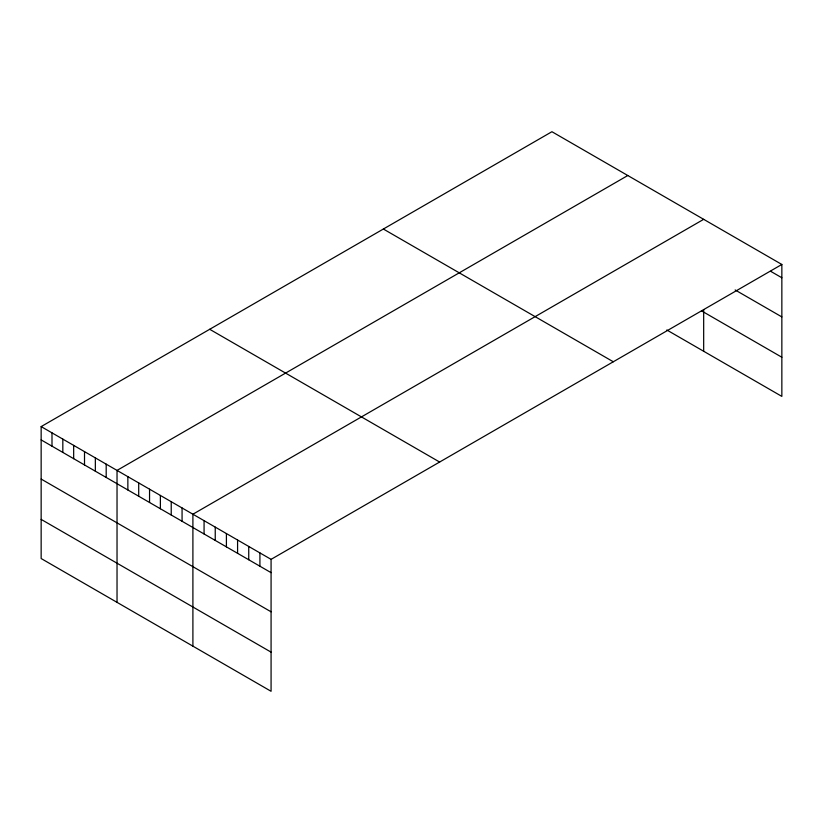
<?xml version="1.0" encoding="UTF-8"?>
<svg xmlns="http://www.w3.org/2000/svg" width="823" height="823" viewBox="0 0 823 823"><rect width="100%" height="100%" fill="white"/><g stroke="black" fill="none" stroke-linecap="round" stroke-linejoin="round"><path stroke-width="1.23" d="M781.85 264.461L271.076 559.352L271.076 691.289L41.15 558.539L41.15 426.602L551.924 131.711L781.85 264.461L781.85 396.398L666.815 329.982M627.795 175.515L117.031 470.406L117.031 602.343M703.675 219.329L192.901 514.221L192.901 646.148M770.678 271.323L781.85 277.762M735.145 289.953L781.85 316.917M701.505 310.857L781.85 357.244M383.364 229.031L613.3 361.77M209.7 329.293L439.636 462.042M41.15 426.602L271.076 559.352M41.15 439.904L271.076 572.654M41.15 479.058L271.076 611.808M41.15 519.395L271.076 652.135M703.675 309.592L703.675 351.267M259.914 552.902L259.914 566.214M248.741 546.451L248.741 559.763M237.58 540.011L237.58 553.313M226.407 533.561L226.407 546.863M215.235 527.111L215.235 540.413M204.073 520.661L204.073 533.973M182.068 507.956L182.068 521.268M171.225 501.701L171.225 515.003M160.382 495.446L160.382 508.748M149.549 489.181L149.549 502.493M138.706 482.926L138.706 496.228M127.863 476.671L127.863 489.973M106.188 464.151L106.188 477.453M95.345 457.897L95.345 471.198M84.512 451.632L84.512 464.944M73.669 445.377L73.669 458.678M62.826 439.122L62.826 452.424M51.993 432.857L51.993 446.169"/></g></svg>
